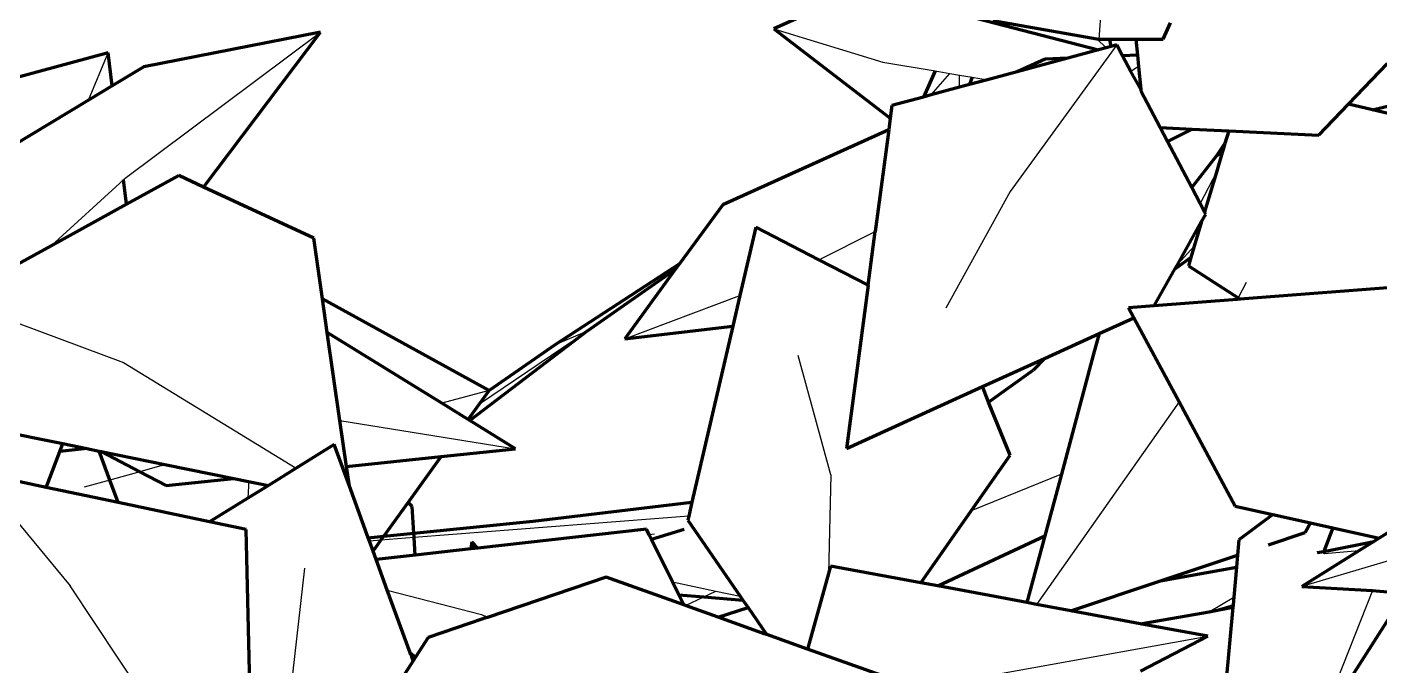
# Model space of a CAD drawing. Header units: millimetres. Extents: x 4307 to 31003, y 2809 to 20009.
# Drawn here: x 7125.1 to 7200.2, y 7926.3 to 7961.8 of the extents above; entities that cross this region are included whole.
import ezdxf

# ---------------------------------------------------------------- set-up
doc = ezdxf.new("R2010")
doc.units = ezdxf.units.MM
doc.layers.add('ProfileEdges', color=7, linetype='Continuous')

msp = doc.modelspace()

# ---------------------------------------------------------------- linework, layer by layer
for p, q in [((7184.643, 7961.138), (7185.218, 7969.082)), ((7130.577, 7953.406), (7141.412, 7961.531)), ((7166.575, 7961.703), (7172.636, 7959.855)), ((7185.625, 7960.813), (7179.701, 7952.663)), ((7184.518, 7961.16), (7185.039, 7960.656)), ((7128.526, 7957.749), (7129.626, 7960.368)), ((7172.636, 7959.855), (7175.535, 7959.369)), ((7175.319, 7958.037), (7176.355, 7959.232)), ((7175.535, 7959.369), (7176.355, 7959.232)), ((7176.355, 7959.232), (7176.896, 7959.141)), ((7186.831, 7959.615), (7186.402, 7959.333)), ((7176.895, 7958.462), (7176.896, 7959.141)), ((7176.896, 7959.141), (7177.6, 7959.023)), ((7177.6, 7959.023), (7178.448, 7958.88)), ((7186.957, 7958.362), (7186.911, 7958.364)), ((7126.461, 7949.655), (7130.483, 7953.321)), ((7130.483, 7953.321), (7130.577, 7953.406)), ((7191.156, 7953.742), (7190.248, 7952.007)), ((7179.701, 7952.663), (7176.129, 7946.184)), ((7169.078, 7948.881), (7172.213, 7950.449)), ((7189.008, 7948.629), (7189.928, 7949.629)), ((7192.815, 7947.618), (7192.361, 7946.755)), ((7121.062, 7946.682), (7130.467, 7943.16)), ((7158.304, 7944.493), (7164.703, 7946.896)), ((7192.361, 7946.755), (7192.317, 7946.672)), ((7150.241, 7940.871), (7156.247, 7944.926)), ((7154.454, 7944.17), (7156.247, 7944.926)), ((7169.741, 7936.926), (7167.936, 7943.563)), ((7184.244, 7943.495), (7184.321, 7943.575)), ((7130.467, 7943.16), (7140.055, 7937.29)), ((7150.773, 7941.607), (7148.155, 7940.9)), ((7189.081, 7940.977), (7181.17, 7929.729)), ((7142.494, 7939.954), (7152.243, 7938.37)), ((7132.603, 7937.437), (7131.386, 7937.1)), ((7132.603, 7937.437), (7132.871, 7937.488)), ((7122.307, 7937.048), (7127.516, 7930.757)), ((7129.721, 7936.638), (7128.3, 7936.244)), ((7131.386, 7937.1), (7129.721, 7936.638)), ((7169.741, 7936.926), (7169.622, 7931.447)), ((7182.549, 7936.971), (7177.534, 7934.926)), ((7137.424, 7936.291), (7137.384, 7935.632)), ((7137.425, 7936.561), (7137.424, 7936.291)), ((7161.856, 7934.634), (7146.607, 7933.441)), ((7209.553, 7934.791), (7195.901, 7930.713)), ((7159.953, 7933.634), (7159.663, 7933.6)), ((7144.77, 7933.297), (7144.131, 7933.247)), ((7146.607, 7933.441), (7144.77, 7933.297)), ((7149.955, 7932.838), (7149.816, 7933.205)), ((7199.066, 7932.697), (7197.158, 7932.538)), ((7139.762, 7924.864), (7140.55, 7931.749)), ((7131.751, 7924.373), (7127.516, 7930.757)), ((7160.953, 7930.982), (7163.365, 7930.47)), ((7145.122, 7930.526), (7150.353, 7929.167)), ((7161.683, 7929.664), (7162.695, 7930.149)), ((7162.695, 7930.149), (7163.365, 7930.47)), ((7163.365, 7930.47), (7164.72, 7930.183)), ((7190.763, 7929.31), (7192.119, 7930.137)), ((7199.828, 7930.502), (7196.724, 7922.686)), ((7150.353, 7929.167), (7150.63, 7929.033)), ((7192.079, 7929.696), (7190.763, 7929.31)), ((7150.63, 7929.033), (7150.69, 7929.004)), ((7176.184, 7925.349), (7190.682, 7927.957)), ((7146.691, 7926.798), (7146.476, 7926.809))]:
    msp.add_line(p, q)
at = {"layer": 'ProfileEdges', "lineweight": 211}
for p, q in [((7171.54, 7963.939), (7166.575, 7961.703)), ((7171.54, 7963.939), (7184.607, 7960.539)), ((7178.746, 7962.181), (7184.518, 7961.16)), ((7141.412, 7961.531), (7131.597, 7959.6)), ((7134.922, 7952.915), (7141.412, 7961.531)), ((7166.575, 7961.703), (7173.048, 7956.747)), ((7188.201, 7961.131), (7188.601, 7962.047)), ((7184.518, 7961.16), (7184.643, 7961.138)), ((7184.643, 7961.138), (7185.247, 7961.137)), ((7185.307, 7960.728), (7185.039, 7960.656)), ((7185.307, 7960.728), (7185.247, 7961.137)), ((7185.247, 7961.137), (7186.678, 7961.134)), ((7185.625, 7960.813), (7185.307, 7960.728)), ((7185.943, 7960.207), (7185.625, 7960.813)), ((7186.678, 7961.134), (7186.768, 7960.242)), ((7186.678, 7961.134), (7188.201, 7961.131)), ((7129.626, 7960.368), (7123.886, 7958.822)), ((7129.848, 7958.546), (7129.626, 7960.368)), ((7182.903, 7960.08), (7180.089, 7959.322)), ((7181.65, 7960.028), (7180.089, 7959.322)), ((7182.903, 7960.08), (7181.65, 7960.028)), ((7184.607, 7960.539), (7182.903, 7960.08)), ((7185.039, 7960.656), (7184.607, 7960.539)), ((7186.768, 7960.242), (7185.943, 7960.207)), ((7186.402, 7959.333), (7185.943, 7960.207)), ((7186.768, 7960.242), (7186.831, 7959.615)), ((7131.597, 7959.6), (7129.848, 7958.546)), ((7175.535, 7959.369), (7174.885, 7957.921)), ((7180.089, 7959.322), (7178.448, 7958.88)), ((7186.957, 7958.362), (7186.402, 7959.333)), ((7186.831, 7959.615), (7186.957, 7958.362)), ((7198.486, 7957.515), (7200.65, 7959.791)), ((7129.848, 7958.546), (7128.526, 7957.749)), ((7176.895, 7958.462), (7175.319, 7958.037)), ((7177.451, 7958.612), (7176.895, 7958.462)), ((7177.6, 7959.023), (7177.451, 7958.612)), ((7178.448, 7958.88), (7177.451, 7958.612)), ((7199.822, 7957.206), (7207.893, 7959.155)), ((7128.526, 7957.749), (7120.035, 7952.632)), ((7174.885, 7957.921), (7173.141, 7957.451)), ((7175.319, 7958.037), (7174.885, 7957.921)), ((7186.957, 7958.362), (7186.968, 7958.256)), ((7188.032, 7956.229), (7186.968, 7958.256)), ((7173.141, 7957.451), (7173.048, 7956.747)), ((7196.852, 7955.797), (7198.486, 7957.515)), ((7199.822, 7957.206), (7198.486, 7957.515)), ((7202.99, 7956.472), (7199.822, 7957.206)), ((7173.048, 7956.747), (7172.963, 7956.101)), ((7188.032, 7956.229), (7189.803, 7956.142)), ((7188.445, 7955.442), (7188.032, 7956.229)), ((7172.963, 7956.101), (7163.744, 7951.934)), ((7172.963, 7956.101), (7172.213, 7950.449)), ((7188.445, 7955.442), (7189.803, 7956.142)), ((7189.786, 7952.887), (7188.445, 7955.442)), ((7189.803, 7956.142), (7191.843, 7956.042)), ((7191.843, 7956.042), (7191.632, 7955.335)), ((7191.843, 7956.042), (7196.852, 7955.797)), ((7189.786, 7952.887), (7191.181, 7954.668)), ((7191.485, 7954.844), (7191.156, 7953.742)), ((7191.181, 7954.668), (7191.632, 7955.335)), ((7191.181, 7954.668), (7191.535, 7955.009)), ((7191.181, 7954.668), (7191.485, 7954.844)), ((7191.535, 7955.009), (7191.485, 7954.844)), ((7191.632, 7955.335), (7191.535, 7955.009)), ((7130.649, 7951.96), (7130.483, 7953.321)), ((7133.546, 7953.555), (7130.649, 7951.96)), ((7134.922, 7952.915), (7133.546, 7953.555)), ((7191.156, 7953.742), (7190.496, 7951.533)), ((7141.035, 7950.072), (7134.922, 7952.915)), ((7190.248, 7952.007), (7189.786, 7952.887)), ((7130.649, 7951.96), (7126.461, 7949.655)), ((7163.744, 7951.934), (7161.351, 7948.66)), ((7190.496, 7951.533), (7190.248, 7952.007)), ((7189.008, 7948.629), (7190.336, 7950.996)), ((7190.336, 7950.996), (7189.928, 7949.629)), ((7190.336, 7950.996), (7190.565, 7951.403)), ((7190.565, 7951.403), (7190.496, 7951.533)), ((7165.585, 7950.691), (7164.703, 7946.896)), ((7169.078, 7948.881), (7165.585, 7950.691)), ((7171.818, 7947.463), (7172.213, 7950.449)), ((7126.461, 7949.655), (7121.062, 7946.682)), ((7141.521, 7946.698), (7141.035, 7950.072)), ((7189.928, 7949.629), (7189.74, 7949)), ((7161.351, 7948.66), (7154.454, 7944.17)), ((7161.351, 7948.66), (7161.111, 7948.333)), ((7171.818, 7947.463), (7169.078, 7948.881)), ((7189.74, 7949), (7188.853, 7948.352)), ((7189.74, 7949), (7189.602, 7948.536)), ((7156.247, 7944.926), (7161.111, 7948.333)), ((7161.111, 7948.333), (7158.304, 7944.493)), ((7187.708, 7946.312), (7188.853, 7948.352)), ((7188.853, 7948.352), (7189.008, 7948.629)), ((7189.602, 7948.536), (7192.361, 7946.755)), ((7171.818, 7947.463), (7170.616, 7938.396)), ((7207.748, 7947.875), (7192.472, 7946.684)), ((7150.773, 7941.607), (7141.521, 7946.698)), ((7141.79, 7944.837), (7141.521, 7946.698)), ((7164.703, 7946.896), (7164.307, 7945.189)), ((7192.317, 7946.672), (7187.708, 7946.312)), ((7192.472, 7946.684), (7192.317, 7946.672)), ((7192.361, 7946.755), (7192.472, 7946.684)), ((7184.642, 7944.772), (7186.573, 7945.65)), ((7187.708, 7946.312), (7186.277, 7946.2)), ((7186.277, 7946.2), (7186.573, 7945.65)), ((7186.573, 7945.65), (7189.081, 7940.977)), ((7156.247, 7944.926), (7149.711, 7939.937)), ((7158.304, 7944.493), (7164.307, 7945.189)), ((7164.307, 7945.189), (7162.037, 7935.413)), ((7148.155, 7940.9), (7141.79, 7944.837)), ((7142.494, 7939.954), (7141.79, 7944.837)), ((7154.454, 7944.17), (7150.773, 7941.607)), ((7181.617, 7943.397), (7184.642, 7944.772)), ((7184.642, 7944.772), (7184.321, 7943.575)), ((7178.166, 7941.828), (7181.617, 7943.397)), ((7181.617, 7943.397), (7180.99, 7942.737)), ((7184.321, 7943.575), (7182.549, 7936.971)), ((7178.51, 7940.974), (7180.99, 7942.737)), ((7150.241, 7940.871), (7150.773, 7941.607)), ((7170.616, 7938.396), (7178.166, 7941.828)), ((7178.51, 7940.974), (7178.166, 7941.828)), ((7149.611, 7939.999), (7148.155, 7940.9)), ((7149.611, 7939.999), (7150.241, 7940.871)), ((7179.699, 7938.023), (7178.51, 7940.974)), ((7189.081, 7940.977), (7192.19, 7935.185)), ((7142.864, 7937.386), (7142.494, 7939.954)), ((7149.711, 7939.937), (7149.611, 7939.999)), ((7152.243, 7938.37), (7149.711, 7939.937)), ((7123.405, 7939.414), (7127.104, 7938.661)), ((7209.55, 7939.274), (7200.198, 7933.408)), ((7126.176, 7936.231), (7126.939, 7938.228)), ((7126.939, 7938.228), (7127.104, 7938.661)), ((7128.447, 7938.388), (7126.939, 7938.228)), ((7127.104, 7938.661), (7128.447, 7938.388)), ((7128.447, 7938.388), (7129.121, 7938.251)), ((7129.721, 7936.638), (7129.121, 7938.251)), ((7129.121, 7938.251), (7129.241, 7938.226)), ((7129.241, 7938.226), (7131.386, 7937.1)), ((7129.241, 7938.226), (7132.871, 7937.488)), ((7142.178, 7938.607), (7140.055, 7937.29)), ((7143.021, 7936.292), (7142.178, 7938.607)), ((7148.122, 7937.938), (7152.243, 7938.37)), ((7132.871, 7937.488), (7136.601, 7936.728)), ((7142.864, 7937.386), (7148.122, 7937.938)), ((7143.021, 7936.292), (7142.864, 7937.386)), ((7146.282, 7935.391), (7148.122, 7937.938)), ((7177.534, 7934.926), (7179.699, 7938.023)), ((7126.176, 7936.231), (7122.307, 7937.048)), ((7130.187, 7935.384), (7129.721, 7936.638)), ((7131.386, 7937.1), (7132.844, 7936.334)), ((7132.844, 7936.334), (7136.601, 7936.728)), ((7136.601, 7936.728), (7137.425, 7936.561)), ((7140.055, 7937.29), (7138.521, 7936.338)), ((7182.549, 7936.971), (7181.626, 7933.53)), ((7130.187, 7935.384), (7126.176, 7936.231)), ((7138.521, 7936.338), (7137.384, 7935.632)), ((7137.425, 7936.561), (7138.521, 7936.338)), ((7144.065, 7933.426), (7143.021, 7936.292)), ((7135.258, 7934.313), (7130.187, 7935.384)), ((7137.384, 7935.632), (7135.258, 7934.313)), ((7144.925, 7933.512), (7146.282, 7935.391)), ((7146.506, 7935.17), (7146.282, 7935.391)), ((7146.593, 7933.679), (7146.506, 7935.17)), ((7153.214, 7934.343), (7162.037, 7935.413)), ((7162.037, 7935.413), (7161.856, 7934.634)), ((7192.19, 7935.185), (7194.287, 7934.72)), ((7161.856, 7934.634), (7161.802, 7934.399)), ((7161.802, 7934.399), (7164.72, 7930.183)), ((7174.739, 7930.927), (7177.534, 7934.926)), ((7194.287, 7934.72), (7192.406, 7933.308)), ((7194.287, 7934.72), (7196.385, 7934.254)), ((7137.28, 7933.886), (7135.258, 7934.313)), ((7137.532, 7923.734), (7137.28, 7933.886)), ((7144.925, 7933.512), (7146.593, 7933.679)), ((7146.593, 7933.679), (7153.214, 7934.343)), ((7146.607, 7933.441), (7146.593, 7933.679)), ((7159.514, 7933.903), (7150.157, 7932.86)), ((7159.663, 7933.6), (7159.514, 7933.903)), ((7161.606, 7933.881), (7159.792, 7933.337)), ((7194.041, 7933.043), (7196.083, 7933.726)), ((7196.083, 7933.726), (7196.385, 7934.254)), ((7196.385, 7934.254), (7197.621, 7933.98)), ((7197.621, 7933.98), (7197.12, 7932.673)), ((7197.621, 7933.98), (7200.198, 7933.408)), ((7144.065, 7933.426), (7144.925, 7933.512)), ((7144.131, 7933.247), (7144.065, 7933.426)), ((7144.333, 7932.692), (7144.131, 7933.247)), ((7144.333, 7932.692), (7144.77, 7933.297)), ((7144.77, 7933.297), (7144.925, 7933.512)), ((7146.664, 7932.471), (7146.607, 7933.441)), ((7149.816, 7933.205), (7149.757, 7932.816)), ((7150.157, 7932.86), (7149.816, 7933.205)), ((7159.792, 7933.337), (7159.663, 7933.6)), ((7160.953, 7930.982), (7159.792, 7933.337)), ((7175.689, 7930.75), (7181.626, 7933.53)), ((7181.626, 7933.53), (7180.633, 7929.829)), ((7192.406, 7933.308), (7192.331, 7932.471)), ((7197.12, 7932.673), (7199.893, 7933.217)), ((7199.893, 7933.217), (7199.066, 7932.697)), ((7200.198, 7933.408), (7199.893, 7933.217)), ((7144.501, 7932.23), (7144.333, 7932.692)), ((7146.664, 7932.471), (7144.501, 7932.23)), ((7145.122, 7930.526), (7144.501, 7932.23)), ((7149.757, 7932.816), (7146.664, 7932.471)), ((7149.955, 7932.838), (7149.757, 7932.816)), ((7150.157, 7932.86), (7149.955, 7932.838)), ((7188.052, 7931.04), (7192.331, 7932.471)), ((7192.331, 7932.471), (7192.269, 7931.789)), ((7199.066, 7932.697), (7195.901, 7930.713)), ((7196.758, 7932.602), (7197.12, 7932.673)), ((7197.12, 7932.673), (7197.074, 7932.551)), ((7169.622, 7931.447), (7168.46, 7927.24)), ((7169.736, 7931.859), (7169.622, 7931.447)), ((7174.739, 7930.927), (7169.736, 7931.859)), ((7188.052, 7931.04), (7192.269, 7931.789)), ((7192.269, 7931.789), (7192.119, 7930.137)), ((7157.281, 7931.239), (7150.69, 7929.004)), ((7161.586, 7929.699), (7157.281, 7931.239)), ((7161.307, 7930.264), (7160.953, 7930.982)), ((7175.689, 7930.75), (7174.739, 7930.927)), ((7180.633, 7929.829), (7175.689, 7930.75)), ((7183.073, 7929.375), (7188.052, 7931.04)), ((7195.901, 7930.713), (7199.828, 7930.502)), ((7146.396, 7927.028), (7145.122, 7930.526)), ((7161.586, 7929.699), (7161.307, 7930.264)), ((7161.307, 7930.264), (7162.695, 7930.149)), ((7162.695, 7930.149), (7164.868, 7929.969)), ((7164.72, 7930.183), (7164.868, 7929.969)), ((7164.868, 7929.969), (7165.161, 7929.546)), ((7192.119, 7930.137), (7192.079, 7929.696)), ((7201.401, 7930.001), (7196.724, 7922.686)), ((7199.828, 7930.502), (7200.857, 7930.404)), ((7161.683, 7929.664), (7161.586, 7929.699)), ((7163.498, 7929.015), (7161.683, 7929.664)), ((7163.498, 7929.015), (7165.161, 7929.546)), ((7165.161, 7929.546), (7166.165, 7928.095)), ((7181.17, 7929.729), (7180.633, 7929.829)), ((7183.073, 7929.375), (7181.17, 7929.729)), ((7186.931, 7928.656), (7183.073, 7929.375)), ((7186.931, 7928.656), (7190.763, 7929.31)), ((7190.763, 7929.31), (7192.068, 7929.568)), ((7192.068, 7929.568), (7191.685, 7925.336)), ((7192.079, 7929.696), (7192.068, 7929.568)), ((7150.418, 7928.919), (7147.391, 7927.885)), ((7150.63, 7929.033), (7150.418, 7928.919)), ((7150.69, 7929.004), (7150.418, 7928.919)), ((7166.106, 7928.082), (7163.498, 7929.015)), ((7190.682, 7927.957), (7186.931, 7928.656)), ((7147.391, 7927.885), (7146.691, 7926.798)), ((7166.106, 7928.082), (7166.165, 7928.095)), ((7166.165, 7928.095), (7166.196, 7928.05)), ((7168.46, 7927.24), (7166.196, 7928.05)), ((7186.943, 7926.023), (7190.682, 7927.957)), ((7146.396, 7927.028), (7146.469, 7926.971)), ((7146.436, 7926.92), (7146.396, 7927.028)), ((7146.436, 7926.92), (7146.469, 7926.971)), ((7146.476, 7926.809), (7146.436, 7926.92)), ((7146.469, 7926.971), (7146.691, 7926.798)), ((7172.575, 7925.769), (7168.46, 7927.24)), ((7146.556, 7926.589), (7141.888, 7919.337)), ((7146.556, 7926.589), (7146.476, 7926.809)), ((7146.691, 7926.798), (7146.556, 7926.589))]:
    msp.add_line(p, q, dxfattribs=at)

doc.saveas('drawing.dxf')
